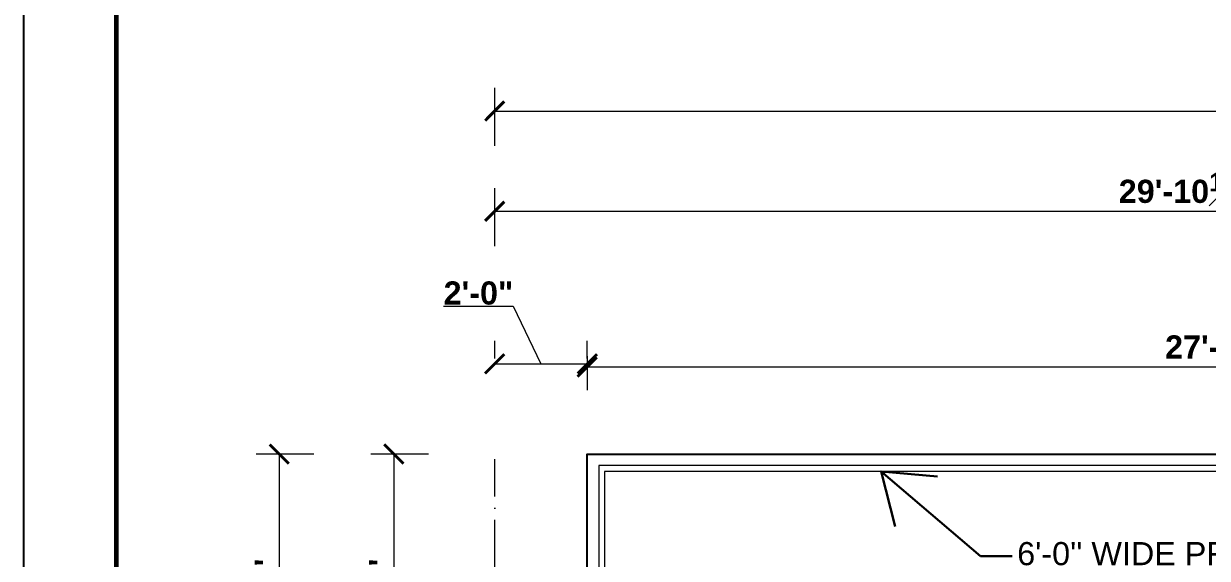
# Model space of a CAD drawing. Header units: feet. Extents: x 18471 to 30550, y -13540 to -11719.
# Drawn here: x 20520.5 to 20827.5, y -12520.7 to -12382.2 of the extents above; entities that cross this region are included whole.
import ezdxf

# ---------------------------------------------------------------- set-up
doc = ezdxf.new("R2010")
doc.units = ezdxf.units.FT
doc.header["$MEASUREMENT"] = 0
doc.header["$PDMODE"] = 2
doc.linetypes.add('ACAD_ISO04W100', pattern=[30, 24, -3, 0, -3])
doc.layers.get('0').update_dxf_attribs({"lineweight": 30})
doc.layers.add('BLK_1_FLR_1_CHAJJA', color=7, linetype='Continuous')
for name, color, linetype, lineweight in [('center line', 253, 'ACAD_ISO04W100', 5), ('DIM', 7, 'Continuous', 18), ('PLANTERS', 58, 'Continuous', 13), ('TEXT', 7, 'Continuous', 30), ('WALL', 10, 'Continuous', 30)]:
    doc.layers.add(name, color=color, linetype=linetype, lineweight=lineweight)
doc.styles.add('AR. TEXT 01', font='arialbd.ttf')
doc.styles.add('TEX02', font='GARA.TTF')
doc.dimstyles.new('DIM 50', dxfattribs={"dimtxt": 6, "dimasz": 3, "dimexe": 6, "dimexo": 4, "dimgap": 0.3125, "dimtad": 1, "dimzin": 3, "dimdsep": 46, "dimlunit": 4, "dimtxsty": 'AR. TEXT 01', "dimblk": 'DOT', "dimcen": 0.09, "dimclrd": 5, "dimclre": 5, "dimclrt": 5, "dimazin": 0, "dimtfac": 0.8, "dimtofl": 0, "dimtmove": 1, "dimatfit": 3, "dimfxl": 6, "dimfxlon": 1, "dimfrac": 1, "dimtolj": 1, "dimtzin": 0, "dimlwd": -1, "dimlwe": -1, "dimarcsym": 1})

# ---------------------------------------------------------------- blocks, each defined once
blk = doc.blocks.new('_ArchTick')
at = {"color": 0, "linetype": 'ByBlock', "const_width": 0.15}
blk.add_lwpolyline([(-0.5, -0.5), (0.5, 0.5)], dxfattribs=at)
blk = doc.blocks.new('*D140')
at = {"layer": 'Defpoints', "color": 0, "transparency": 16777216}
for p in [(20642.68114544762, -12472.87609841791), (20666.68114544764, -12470.29540704069), (20666.68114544764, -12472.8760984179)]:
    blk.add_point(p, dxfattribs=at)
at = {"layer": 'DIM', "ltscale": 5, "transparency": 16777216}
for p, q in [((20629.43319833436, -12455.34498923714), (20647.49419833436, -12455.34498923714)), ((20647.49419833436, -12455.34498923714), (20654.68114544763, -12470.29540704069)), ((20642.68114544762, -12468.87609841791), (20642.68114544762, -12464.29540704069)), ((20666.68114544764, -12468.8760984179), (20666.68114544764, -12464.29540704069)), ((20642.68114544762, -12470.29540704069), (20666.68114544764, -12470.29540704069))]:
    blk.add_line(p, q, dxfattribs=at)
at = {"layer": 'DIM', "transparency": 16777216, "xscale": 5, "yscale": 5, "zscale": 5, "rotation": 180}
blk.add_blockref('_ArchTick', (20642.68114544762, -12470.29540704069), dxfattribs=at)
at = {"layer": 'DIM', "transparency": 16777216, "xscale": 5, "yscale": 5, "zscale": 5}
blk.add_blockref('_ArchTick', (20666.68114544764, -12470.29540704069), dxfattribs=at)
at = {"layer": 'DIM', "transparency": 16777216, "insert": (20638.46369833436, -12451.97248923714), "char_height": 6, "attachment_point": 5, "style": 'AR. TEXT 01'}
blk.add_mtext('\\A1;2\'-0"', dxfattribs=at)
blk = doc.blocks.new('*D141')
at = {"layer": 'Defpoints', "color": 0, "ltscale": 5, "transparency": 16777216}
for p in [(20666.68114544763, -12493.65837288), (20616.53143201196, -12565.65837287716), (20668.68114544765, -12565.65837287716)]:
    blk.add_point(p, dxfattribs=at)
at = {"layer": 'DIM', "ltscale": 5, "transparency": 16777216}
for p, q in [((20625.53143201196, -12493.65837288), (20610.53143201196, -12493.65837288)), ((20616.53143201196, -12493.65837288), (20616.53143201196, -12565.65837287716)), ((20625.53143201196, -12565.65837287716), (20610.53143201196, -12565.65837287716))]:
    blk.add_line(p, q, dxfattribs=at)
at = {"layer": 'DIM', "ltscale": 5, "transparency": 16777216, "xscale": 5, "yscale": 5, "zscale": 5}
for p, rotation in [((20616.53143201196, -12493.65837288), 90), ((20616.53143201196, -12565.65837287716), 270)]:
    blk.add_blockref('_ArchTick', p, dxfattribs=dict(at, rotation=rotation))
at = {"layer": 'DIM', "ltscale": 5, "transparency": 16777216, "insert": (20613.15549408562, -12529.65837287858), "char_height": 6, "attachment_point": 5, "rotation": 90, "style": 'AR. TEXT 01'}
blk.add_mtext('\\A1;6\'-0"', dxfattribs=at)
blk = doc.blocks.new('*D161')
at = {"layer": 'Defpoints', "color": 0, "transparency": 16777216}
for p in [(20666.68114544762, -12493.65837288), (20586.81777401278, -12565.65837287715), (20668.68114544764, -12565.65837287715)]:
    blk.add_point(p, dxfattribs=at)
at = {"layer": 'DIM', "ltscale": 5, "transparency": 16777216}
for p, q in [((20595.81777401278, -12493.65837288), (20580.81777401278, -12493.65837288)), ((20586.81777401278, -12493.65837288), (20586.81777401278, -12565.65837287715)), ((20595.81777401278, -12565.65837287715), (20580.81777401278, -12565.65837287715))]:
    blk.add_line(p, q, dxfattribs=at)
at = {"layer": 'DIM', "transparency": 16777216, "xscale": 5, "yscale": 5, "zscale": 5}
for p, rotation in [((20586.81777401278, -12493.65837288), 90), ((20586.81777401278, -12565.65837287715), 270)]:
    blk.add_blockref('_ArchTick', p, dxfattribs=dict(at, rotation=rotation))
at = {"layer": 'DIM', "transparency": 16777216, "insert": (20583.44527401278, -12529.65837287857), "char_height": 6, "attachment_point": 5, "rotation": 90, "style": 'AR. TEXT 01'}
blk.add_mtext('\\A1;6\'-0"', dxfattribs=at)
blk = doc.blocks.new('*D168')
at = {"layer": 'Defpoints', "color": 0, "transparency": 16777216}
for p in [(21001.18114544762, -12430.77846358907), (21001.18114544762, -12558.51330703618), (20642.68114544762, -12565.65837287717)]:
    blk.add_point(p, dxfattribs=at)
at = {"layer": 'DIM', "ltscale": 5, "transparency": 16777216}
for p, q in [((20642.68114544762, -12439.77846358907), (20642.68114544762, -12424.77846358907)), ((21001.18114544762, -12439.77846358907), (21001.18114544762, -12424.77846358907)), ((20642.68114544762, -12430.77846358907), (21001.18114544762, -12430.77846358907))]:
    blk.add_line(p, q, dxfattribs=at)
at = {"layer": 'DIM', "transparency": 16777216, "xscale": 5, "yscale": 5, "zscale": 5, "rotation": 180}
blk.add_blockref('_ArchTick', (20642.68114544762, -12430.77846358907), dxfattribs=at)
at = {"layer": 'DIM', "transparency": 16777216, "xscale": 5, "yscale": 5, "zscale": 5}
blk.add_blockref('_ArchTick', (21001.18114544762, -12430.77846358907), dxfattribs=at)
at = {"layer": 'DIM', "transparency": 16777216, "insert": (20821.93114544762, -12425.59456358907), "char_height": 6, "attachment_point": 5, "style": 'AR. TEXT 01'}
blk.add_mtext('\\A1;29\'-10{\\H0.800000x;\\S1#2;}"', dxfattribs=at)
blk = doc.blocks.new('*D170')
at = {"layer": 'Defpoints', "color": 0, "ltscale": 5, "transparency": 16777216}
for p in [(21227.68114544762, -12404.7890254763), (21227.68114544762, -12556.33949283584), (20642.68114544762, -12602.67774282329)]:
    blk.add_point(p, dxfattribs=at)
at = {"layer": 'DIM', "ltscale": 5, "transparency": 16777216}
for p, q in [((20642.68114544762, -12413.7890254763), (20642.68114544762, -12398.7890254763)), ((21227.68114544762, -12413.7890254763), (21227.68114544762, -12398.7890254763)), ((20642.68114544762, -12404.7890254763), (21227.68114544762, -12404.7890254763))]:
    blk.add_line(p, q, dxfattribs=at)
at = {"layer": 'DIM', "ltscale": 5, "transparency": 16777216, "xscale": 5, "yscale": 5, "zscale": 5, "rotation": 180}
blk.add_blockref('_ArchTick', (20642.68114544762, -12404.7890254763), dxfattribs=at)
at = {"layer": 'DIM', "ltscale": 5, "transparency": 16777216, "xscale": 5, "yscale": 5, "zscale": 5}
blk.add_blockref('_ArchTick', (21227.68114544762, -12404.7890254763), dxfattribs=at)
at = {"layer": 'DIM', "ltscale": 5, "transparency": 16777216, "insert": (20935.18114544762, -12401.41104116525), "char_height": 6, "attachment_point": 5, "style": 'AR. TEXT 01'}
blk.add_mtext('\\A1;48\'-9"', dxfattribs=at)
blk = doc.blocks.new('*D209')
at = {"layer": 'Defpoints', "color": 0, "ltscale": 5, "transparency": 16777216}
for p in [(20666.68114544764, -12464.29540704069), (21001.18114544762, -12464.29540704068), (21001.18114544762, -12471.09988819183)]:
    blk.add_point(p, dxfattribs=at)
at = {"layer": 'DIM', "ltscale": 5, "transparency": 16777216}
for p, q in [((20666.68114544764, -12468.29540704069), (20666.68114544764, -12477.09988819183)), ((21001.18114544762, -12468.29540704069), (21001.18114544762, -12477.09988819183)), ((20666.68114544764, -12471.09988819183), (21001.18114544762, -12471.09988819183))]:
    blk.add_line(p, q, dxfattribs=at)
at = {"layer": 'DIM', "ltscale": 5, "transparency": 16777216, "xscale": 5, "yscale": 5, "zscale": 5, "rotation": 180}
blk.add_blockref('_ArchTick', (20666.68114544764, -12471.09988819183), dxfattribs=at)
at = {"layer": 'DIM', "ltscale": 5, "transparency": 16777216, "xscale": 5, "yscale": 5, "zscale": 5}
blk.add_blockref('_ArchTick', (21001.18114544762, -12471.09988819183), dxfattribs=at)
at = {"layer": 'DIM', "ltscale": 5, "transparency": 16777216, "insert": (20833.93114544763, -12465.9165832805), "char_height": 6, "attachment_point": 5, "style": 'AR. TEXT 01'}
blk.add_mtext('\\A1;27\'-10{\\H0.8x;\\S1#2;}"', dxfattribs=at)
blk = doc.blocks.new('_Dot')
at = {"color": 0, "linetype": 'ByBlock', "lineweight": -2}
blk.add_line((-0.5, 0), (-1, 0), dxfattribs=at)
at = {"color": 0, "linetype": 'ByBlock', "const_width": 0.5}
blk.add_lwpolyline([(-0.25, 0, 1), (0.25, 0, 1)], format="xyb", close=True, dxfattribs=at)

msp = doc.modelspace()

# ---------------------------------------------------------------- linework, layer by layer
at = {"color": 3, "lineweight": 25}
msp.add_line((20520.54321050065, -13379.53022394625), (20520.54321050065, -11849.53159030595), dxfattribs=at)
at = {"layer": 'BLK_1_FLR_1_CHAJJA', "elevation": 0.02260156391333}
msp.add_lwpolyline([(20666.63865894853, -12565.65837287713), (20666.63865894853, -12493.65837288001), (21001.13865894853, -12493.65837288002), (21001.13865894853, -12448.65837288002), (21203.68114544762, -12448.65837288002), (21203.68114544762, -12520.65837288002), (21001.13865894853, -12520.65837288002), (21001.13865894855, -12565.65837288002), (20666.63865894853, -12565.65837287713)], dxfattribs=at)
at = {"layer": 'center line'}
msp.add_line((20642.68114544762, -13196.91266858141, 0.02260156391333), (20642.68114544762, -12494.99666602638, 0.02260156391333), dxfattribs=at)
at = {"layer": 'PLANTERS', "ltscale": 15}
msp.add_line((20666.68114544762, -12493.65837288, 0.02260156391333), (20666.68114544764, -12565.65837287715, 0.02260156391333), dxfattribs=at)
at = {"layer": 'PLANTERS', "ltscale": 15, "elevation": 0.02260156391333}
for points in [[(21203.68114544762, -12520.65837288), (21203.68114544762, -12448.65837288002), (21001.18114544762, -12448.65837288002), (21001.18114544762, -12493.65837288002), (20666.68114544762, -12493.65837288)], [(21200.68123059781, -12520.63576991744), (21200.65845669088, -12451.65837288002), (21004.18114544762, -12451.65837288002), (21004.18114544762, -12496.65837288002), (20669.68114544762, -12496.65837288), (20669.68114544764, -12565.65837287715)], [(21199.1812731729, -12520.62446843616), (21199.1471123125, -12453.15837288002), (21005.68114544762, -12453.15837288002), (21005.68114544762, -12498.15837288002), (20671.18114544762, -12498.15837288), (20671.18114544764, -12565.65837287715)]]:
    msp.add_lwpolyline(points, dxfattribs=at)
at = {"layer": 'WALL', "color": 35, "linetype": 'Continuous', "lineweight": 60}
msp.add_line((20544.54321050061, -11873.53159030595), (20544.54321050065, -13355.53022394625), dxfattribs=at)

# ---------------------------------------------------------------- texts
at = {"layer": 'TEXT', "insert": (20775.83724483716, -12516.44685403261, 0.02260156391333), "char_height": 6, "width": 72.01010735483214, "attachment_point": 1, "style": 'TEX02'}
msp.add_mtext("\\A1;{\\fArial|b0|i0|c0|p34; 6'-0'' WIDE PROJ. ABOVE}", dxfattribs=at)

# ---------------------------------------------------------------- dimensions: what is measured, and where the dimension line sits
at = {"layer": 'DIM', "ltscale": 5}
for base, p1, p2, override, picture, middle in [((21227.68114544762, -12404.7890254763, 0.02260156391333), (20642.68114544762, -12602.67774282329, 0.02260156391333), (21227.68114544762, -12556.33949283584, 0.02260156391333), {"dimtxt": 6, "dimasz": 5, "dimblk": 'ArchTick', "dimclrd": 256, "dimclre": 256, "dimclrt": 256, "dimfxl": 9}, '*D170', (20935.18114544762, -12401.41104116525, 0.02260156391333)), ((21001.18114544762, -12430.77846358907, 0.02260156391333), (20642.68114544762, -12565.65837287717, 0.02260156391333), (21001.18114544762, -12558.51330703618, 0.02260156391333), {"dimtxt": 6, "dimasz": 5, "dimblk": 'ArchTick', "dimclrd": 256, "dimclre": 256, "dimclrt": 256, "dimfxl": 9}, '*D168', (20821.93114544762, -12425.59456358907, 0.02260156391333)), ((21001.18114544762, -12471.09988819183, 0.02260156391333), (20666.68114544764, -12464.29540704069, 0.02260156391333), (21001.18114544762, -12464.29540704068, 0.02260156391333), {"dimasz": 5, "dimblk": 'ArchTick', "dimclrd": 256, "dimclre": 256, "dimclrt": 256, "dimfxl": 9}, '*D209', (20833.93114544763, -12465.9165832805, 0.02260156391333))]:
    dim = msp.add_linear_dim(base=base, p1=p1, p2=p2, dimstyle='DIM 50', override=override, dxfattribs=at)
    dim.commit()
    dim.dimension.update_dxf_attribs({"geometry": picture, "text_midpoint": middle})
dim = msp.add_linear_dim(base=(20666.68114544764, -12470.29540704069, 0.02260156391333), p1=(20642.68114544762, -12472.87609841791, 0.02260156391333), p2=(20666.68114544764, -12472.8760984179, 0.02260156391333), dimstyle='DIM 50', override={"dimtxt": 6, "dimasz": 5, "dimblk": 'ArchTick', "dimclrd": 256, "dimclre": 256, "dimclrt": 256, "dimfxl": 9}, dxfattribs=at)
dim.commit()
dim.dimension.update_dxf_attribs({"geometry": '*D140', "text_midpoint": (20647.18169833436, -12455.34498923714, 0.02260156391333), "dimtype": 160})
for base, picture, middle in [((20586.81777401278, -12565.65837287715, 0.02260156391333), '*D161', (20583.44527401278, -12529.65837287857, 0.02260156391333)), ((20616.53143201196, -12565.65837287716, 0.02260156391333), '*D141', (20613.15549408562, -12529.65837287858, 0.02260156391333))]:
    dim = msp.add_linear_dim(base=base, p1=(20666.68114544762, -12493.65837288, 0.02260156391333), p2=(20668.68114544764, -12565.65837287715, 0.02260156391333), angle=90, dimstyle='DIM 50', override={"dimtxt": 6, "dimasz": 5, "dimblk": 'ArchTick', "dimclrd": 256, "dimclre": 256, "dimclrt": 256, "dimfxl": 9}, dxfattribs=at)
    dim.commit()
    dim.dimension.update_dxf_attribs({"geometry": picture, "text_midpoint": middle})

# ---------------------------------------------------------------- leaders
at = {"layer": 'TEXT'}
msp.add_leader([(20742.88357041999, -12498.15837288, 0.02260156391333), (20768.67964607322, -12520.12597805556, 0.02260156391333), (20776.86575742161, -12520.12597805556, 0.02260156391333)], dimstyle='DIM 50', override={"dimasz": 12, "dimtad": 0, "dimldrblk": 'Open90'}, dxfattribs=at)

doc.saveas('drawing.dxf')
